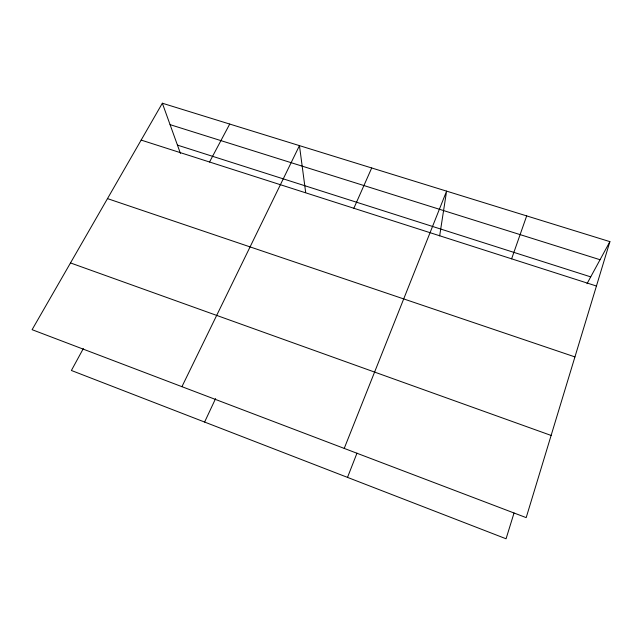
<?xml version="1.0" encoding="UTF-8"?>
<svg xmlns="http://www.w3.org/2000/svg" width="642" height="642" viewBox="0 0 642 642"><rect width="100%" height="100%" fill="white"/><g stroke="black" fill="none" stroke-linecap="round" stroke-linejoin="round"><path stroke-width="0.96" d="M439.658 235.887L446.591 191.131L344.224 448.405M609.9 241.641L526.191 517.621L32.1 329.683L162.354 103.226L609.9 241.641L587.005 283.7M514.041 512.99L506.065 538.774L71.39 370.474L83.324 348.582M511.618 258.83L526.681 215.905M347.515 477.383L356.984 453.156M353.854 208.265L371.702 167.971M204.605 422.051L215.592 398.602M181.927 386.677L299.453 145.63L305.688 192.56M209.541 162.009L229.716 124.058M170.074 124.644L600.053 259.729M177.449 145.116L590.72 276.879M141.152 140.084L596.442 286.019M107.487 198.611L574.935 356.904M70.492 262.931L551.117 435.437M162.354 103.226L180.442 153.43"/></g></svg>
